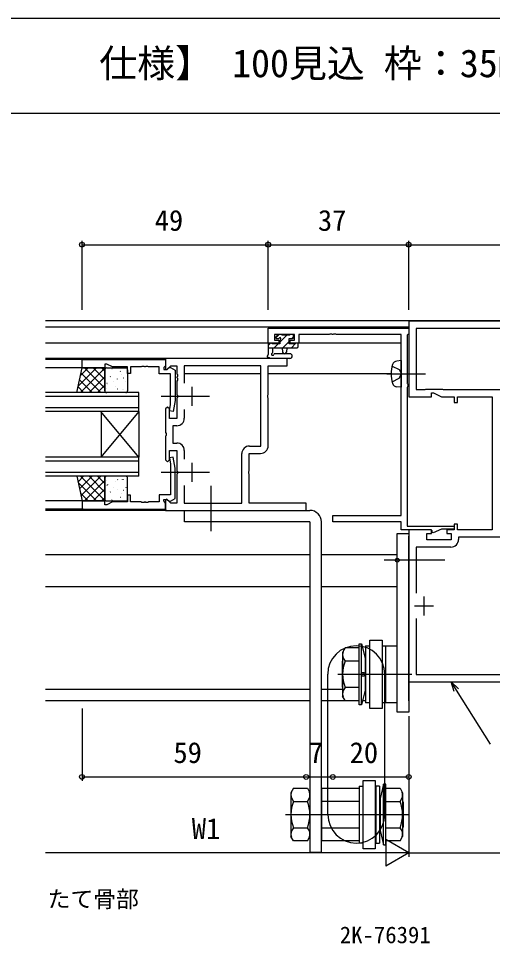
# Model space of a CAD drawing. Units: millimetres, scale not verified. Extents: x -437 to 438, y -344 to 341.
# Drawn here: x -100 to 24.8, y 63 to 306.3 of the extents above; entities that cross this region are included whole.
import ezdxf
from ezdxf.enums import TextEntityAlignment as Align

# ---------------------------------------------------------------- set-up
doc = ezdxf.new("R2010")
doc.units = ezdxf.units.MM
doc.header["$LTSCALE"] = 2
doc.header["$PDMODE"] = 32
doc.header["$PDSIZE"] = 1
for name, color, linetype in [('0-1_USER1', 3, 'Continuous'), ('0-2_YKK_11', 7, 'Continuous'), ('0-3_YKK_12', 2, 'Continuous'), ('0-4_YKK_13', 4, 'Continuous'), ('0-6_YKK_D', 6, 'Continuous'), ('0-7_YKK_ZWAK', 7, 'Continuous')]:
    doc.layers.add(name, color=color, linetype=linetype)
doc.styles.add('ＭＳ ゴシック', font='')
doc.styles.get('ＭＳ ゴシック').set_extended_font_data('MS Gothic')

msp = doc.modelspace()

# ---------------------------------------------------------------- linework, layer by layer
at = {"layer": '0-2_YKK_11'}
for p, q in [((-54.301, 204.4), (-54.301, 209.4)), ((-51.801, 206.9), (-56.801, 206.9)), ((-56.371, 203.438), (-56.371, 201.17)), ((-56.371, 192.63), (-56.371, 190.362)), ((-54.301, 184.4), (-54.301, 189.4)), ((-51.801, 186.9), (-56.801, 186.9)), ((6.698, 154.3), (6.698, 149.3)), ((4.198, 151.8), (9.198, 151.8))]:
    msp.add_line(p, q, dxfattribs=at)
for points in [[(62.698, 226.7), (2.698, 226.7), (2.698, 206.8), (8.698, 206.8), (8.698, 207.8), (9.198, 207.8), (11.342, 206.8), (14.698, 206.8), (14.698, 205.3), (15.498, 205.3), (15.498, 206.8), (24.698, 206.8), (24.698, 171.8), (15.498, 171.8), (15.498, 173.3), (14.698, 173.3), (14.698, 171.8), (12.698, 171.8), (12.698, 170.8), (13.898, 170.8), (13.898, 169.2), (7.498, 169.2), (7.498, 170.8), (8.698, 170.8), (8.698, 171.8), (2.698, 171.8), (2.698, 131.8), (62.698, 131.8)], [(0.698, 175.53), (0.698, 212.342), (0.818, 212.525), (0.818, 213.075), (0.698, 213.258), (0.698, 223.17), (-16.344, 223.17), (-16.527, 223.29), (-17.077, 223.29), (-17.26, 223.17), (-17.344, 223.17), (-17.527, 223.29), (-18.077, 223.29), (-18.26, 223.17), (-26.202, 223.17), (-26.202, 220.9), (-28.502, 220.9), (-28.502, 221.7), (-27.402, 221.7), (-27.402, 223.17), (-32.672, 223.17), (-32.672, 221.7), (-31.502, 221.7), (-31.502, 220.9), (-34.302, 220.9), (-34.302, 224.8), (2.698, 224.8), (2.698, 223.37), (2.513, 223.17), (2.328, 222.971), (2.328, 210.327), (2.413, 210.164), (2.498, 210), (2.498, 209.6), (2.413, 209.436), (2.328, 209.273), (2.328, 172.8), (14.698, 172.8), (14.698, 172), (11.287, 172)], [(35.864, 208.73), (53.625, 208.73), (53.776, 208.8), (58.198, 208.8), (58.348, 208.73), (60.768, 208.73), (60.768, 224.77), (4.628, 224.77), (4.628, 208.73), (7.048, 208.73), (7.198, 208.8), (11.62, 208.8), (11.77, 208.73), (29.532, 208.73)], [(-34.301, 193.9), (-34.301, 206.442), (-34.421, 206.625), (-34.421, 207.175), (-34.301, 207.358), (-34.301, 214.97), (-29.301, 214.97), (-29.301, 216.9), (-61.301, 216.9), (-61.301, 214.1), (-60.93, 213.946), (-59.906, 214.97), (-58.301, 214.97), (-58.301, 212.858), (-58.181, 212.675), (-58.181, 212.125), (-58.301, 211.942), (-58.301, 211.858), (-58.181, 211.675), (-58.181, 211.125), (-58.301, 210.942), (-58.301, 207.358), (-58.181, 207.175), (-58.181, 206.625), (-58.301, 206.442), (-58.301, 201.1), (-60.301, 201.1), (-60.301, 203.6), (-60.801, 204.1), (-61.301, 203.6), (-61.301, 197.358), (-61.181, 197.175), (-61.181, 196.625), (-61.301, 196.442), (-61.301, 190.2), (-60.801, 189.7), (-60.301, 190.2), (-60.301, 192.7), (-58.301, 192.7), (-58.301, 187.358)], [(-39.231, 193.83), (-36.231, 193.83), (-36.231, 214.97), (-56.371, 214.97), (-56.371, 210.362)], [(-58.371, 199.17), (-59.371, 199.17), (-59.371, 194.63), (-58.371, 194.63)], [(-61.301, 176.9), (-24.301, 176.9), (-24.301, 178.83), (-39.301, 178.83), (-39.301, 186.442), (-39.421, 186.625), (-39.421, 187.175), (-39.301, 187.358), (-39.301, 191.9), (-36.301, 191.9)], [(-56.371, 183.438), (-56.371, 178.83), (-41.231, 178.83), (-41.231, 191.83)], [(-58.301, 187.358), (-58.181, 187.175), (-58.181, 186.625), (-58.301, 186.442), (-58.301, 178.83), (-59.906, 178.83), (-60.93, 179.854), (-61.301, 179.701), (-61.301, 176.9)], [(11.287, 172), (9.117, 170.988), (8.898, 171.127), (8.898, 171.5), (8.598, 171.8), (0.698, 171.8), (0.698, 173.9), (-17.302, 173.9), (-17.302, 175.53), (0.698, 175.53)], [(49.568, 169.27), (49.568, 169.87), (15.828, 169.87), (15.828, 169.27)], [(13.828, 167.27), (4.628, 167.27), (4.628, 155.15)], [(4.628, 148.45), (4.628, 133.73), (60.768, 133.73), (60.768, 148.45)]]:
    msp.add_lwpolyline(points, dxfattribs=at)
for points in [[(-83.301, 216.6), (-61.301, 216.6), (-61.301, 214.97), (-61.601, 214.67), (-61.801, 214.47), (-61.801, 214), (-60.851, 214), (-60.351, 214.5), (-60.013, 214.5), (-58.801, 213.8), (-58.801, 205.792), (-59.308, 202.913), (-60.293, 203.087), (-60.001, 204.745), (-60.001, 212.8), (-63.001, 212.8), (-63.001, 214.67), (-65.792, 214.67), (-65.976, 214.79), (-66.526, 214.79), (-66.709, 214.67), (-66.792, 214.67), (-66.976, 214.79), (-67.526, 214.79), (-67.709, 214.67), (-70.501, 214.67), (-70.501, 212.9), (-71.301, 212.9), (-71.301, 214.67), (-75.235, 214.67), (-76.801, 215.4), (-77.301, 215.4), (-77.301, 214.4), (-83.301, 214.4)], [(-83.301, 177.2), (-61.301, 177.2), (-61.301, 178.83), (-61.601, 179.13), (-61.801, 179.33), (-61.801, 179.8), (-60.851, 179.8), (-60.351, 179.3), (-60.013, 179.3), (-58.801, 180), (-58.801, 188.008), (-59.308, 190.887), (-60.293, 190.713), (-60.001, 189.055), (-60.001, 181), (-63.001, 181), (-63.001, 179.13), (-65.792, 179.13), (-65.976, 179.01), (-66.526, 179.01), (-66.709, 179.13), (-66.792, 179.13), (-66.976, 179.01), (-67.526, 179.01), (-67.709, 179.13), (-70.501, 179.13), (-70.501, 180.9), (-71.301, 180.9), (-71.301, 179.13), (-75.235, 179.13), (-76.801, 178.4), (-77.301, 178.4), (-77.301, 179.4), (-83.301, 179.4)]]:
    msp.add_lwpolyline(points, close=True, dxfattribs=at)
for centre, start, end in [((-58.371, 201.17), 270.00001, 359.99999), ((-58.371, 192.63), 0.00001, 89.99999), ((-39.231, 191.83), 90.00001, 179.99999), ((-36.301, 193.9), 270.00001, 359.99999), ((13.828, 169.27), 270.00001, 359.99999)]:
    msp.add_arc(centre, 2, start, end, dxfattribs=at)
at = {"layer": '0-3_YKK_12'}
for p, q in [((158.3, 226.8), (-92.904, 226.8)), ((2.698, 225.1), (-92.904, 225.1)), ((-34.002, 220.9), (-92.904, 220.9)), ((0.698, 220.9), (-26.702, 220.9)), ((-61.101, 216.898), (-92.904, 216.898)), ((-83.001, 216.598), (-92.904, 216.598)), ((-83.301, 214.398), (-92.904, 214.398)), ((-56.371, 212.9), (-36.231, 212.9)), ((-34.301, 212.9), (-1.898, 212.9)), ((-68.303, 207.9), (-92.904, 207.9)), ((-68.303, 206.9), (-92.904, 206.9)), ((-68.303, 202.9), (-68.303, 207.9)), ((-68.303, 203.9), (-92.904, 203.9)), ((-68.303, 202.9), (-92.904, 202.9)), ((-68.303, 202.9), (-78.303, 190.9)), ((-68.303, 190.9), (-78.303, 202.9)), ((-78.295, 202.9), (-78.295, 190.9)), ((-68.303, 202.9), (-68.303, 190.9)), ((-68.303, 190.9), (-92.904, 190.9)), ((-68.303, 189.9), (-92.904, 189.9)), ((-68.303, 185.9), (-68.303, 190.9)), ((-68.303, 186.9), (-92.904, 186.9)), ((-68.303, 185.9), (-92.904, 185.9)), ((-83.301, 179.398), (-92.904, 179.398)), ((-83.001, 177.198), (-92.904, 177.198)), ((-61.101, 176.898), (-92.904, 176.898)), ((2.698, 126.8), (2.698, 170.1)), ((-23.302, 165.2), (-92.904, 165.2)), ((-0.302, 165.2), (-20.302, 165.2)), ((-23.302, 156.8), (-92.904, 156.8)), ((-0.302, 156.8), (-20.302, 156.8)), ((-23.302, 129.8), (-92.904, 129.8)), ((-14.702, 129.8), (-20.302, 129.8)), ((-23.302, 126.8), (-92.904, 126.8)), ((-10.302, 126.8), (-20.302, 126.8)), ((-8.652, 126.8), (-9.466, 126.8))]:
    msp.add_line(p, q, dxfattribs=at)
at = {"layer": '0-4_YKK_13'}
for p, q in [((-32.294, 222.331), (-31.425, 223.2)), ((-31.714, 223.112), (-32.214, 222.612)), ((-32.002, 222.1), (-31.663, 222.1)), ((-30.902, 223.2), (-31.502, 223.2)), ((-31.202, 221.178), (-29.38, 223)), ((-28.602, 223), (-30.702, 223)), ((-27.902, 223.2), (-28.402, 223.2)), ((-28.035, 222.1), (-27.602, 222.533)), ((-27.602, 222.4), (-27.602, 222.9)), ((-34.302, 220.323), (-33.725, 220.9)), ((-34.302, 220.6), (-34.302, 217.92)), ((-34.302, 219.7), (-26.702, 219.7)), ((-33.402, 220.9), (-34.002, 220.9)), ((-33.102, 218.52), (-33.102, 219.7)), ((-32.68, 219.7), (-31.68, 220.7)), ((-30.602, 219.7), (-30.5, 218.556)), ((-30.435, 219.7), (-28.802, 221.333)), ((-29.402, 219.7), (-29.504, 218.556)), ((-28.19, 219.7), (-26.99, 220.9)), ((-26.702, 220.9), (-27.302, 220.9)), ((-26.402, 220), (-26.402, 220.6)), ((-28.574, 216.9), (-33.736, 216.9)), ((-28.574, 218.1), (-32.535, 218.103)), ((-84.301, 209.547), (-79.448, 214.4)), ((-83.718, 212.375), (-81.693, 214.4)), ((-83.702, 207.9), (-77.301, 214.302)), ((-82.635, 214.4), (-77.301, 209.066)), ((-80.39, 214.4), (-77.301, 211.311)), ((-78.145, 214.4), (-77.301, 213.556)), ((-76.801, 214.4), (-71.801, 214.4)), ((-75.402, 214.124), (-75.426, 214.168)), ((0.698, 216.3), (-0.421, 216.202)), ((0.698, 216.3), (0.698, 209.3)), ((-83.57, 213.091), (-78.38, 207.9)), ((-81.457, 207.9), (-77.301, 212.057)), ((-77.301, 208.4), (-77.301, 213.9)), ((-77.084, 212.721), (-77.091, 212.728)), ((-75.834, 212.048), (-75.858, 212.091)), ((-73.21, 213.481), (-73.234, 213.525)), ((-72.896, 212.565), (-72.904, 212.572)), ((-72.319, 211.655), (-72.408, 211.701)), ((-71.32, 212.89), (-71.344, 212.934)), ((-71.301, 213.9), (-71.301, 208.4)), ((-3.055, 212.8), (7.128, 212.8)), ((-84.338, 209.368), (-82.87, 207.9)), ((-83.954, 211.229), (-80.625, 207.9)), ((-79.212, 207.9), (-77.301, 209.812)), ((-76.695, 210.272), (-76.784, 210.319)), ((-76.568, 210.023), (-76.592, 210.067)), ((-74.916, 210.78), (-74.924, 210.786)), ((-74.377, 209.38), (-74.401, 209.424)), ((-73.944, 211.456), (-73.968, 211.5)), ((-71.753, 210.813), (-71.777, 210.857)), ((0.698, 209.3), (-0.421, 209.398)), ((-77.001, 207.946), (-77.025, 207.99)), ((-76.899, 208.96), (-76.906, 208.967)), ((-71.801, 207.9), (-76.801, 207.9)), ((-73.844, 208.765), (-73.932, 208.812)), ((-72.711, 208.805), (-72.719, 208.811)), ((-72.487, 208.788), (-72.511, 208.832)), ((-49.701, 206.9), (-62.501, 206.9)), ((-84.338, 184.433), (-82.87, 185.9)), ((-83.954, 182.571), (-80.625, 185.9)), ((-83.702, 185.9), (-77.301, 179.498)), ((-83.57, 180.71), (-78.38, 185.9)), ((-81.457, 185.9), (-77.301, 181.743)), ((-79.212, 185.9), (-77.301, 183.989)), ((-77.301, 185.4), (-77.301, 179.9)), ((-77.001, 185.854), (-77.025, 185.81)), ((-71.801, 185.9), (-76.801, 185.9)), ((-73.844, 185.035), (-73.932, 184.989)), ((-72.711, 184.996), (-72.719, 184.989)), ((-72.487, 185.012), (-72.511, 184.968)), ((-71.301, 179.9), (-71.301, 185.4)), ((-49.701, 186.9), (-62.501, 186.9)), ((-84.301, 184.253), (-79.448, 179.4)), ((-82.635, 179.4), (-77.301, 184.735)), ((-76.899, 184.84), (-76.906, 184.833)), ((-76.695, 183.529), (-76.784, 183.482)), ((-76.568, 183.778), (-76.592, 183.734)), ((-74.916, 183.021), (-74.924, 183.014)), ((-74.377, 184.421), (-74.401, 184.377)), ((-71.753, 182.987), (-71.777, 182.943)), ((-49.302, 171.4), (-49.302, 183.33)), ((-83.718, 181.426), (-81.693, 179.4)), ((-80.39, 179.4), (-77.301, 182.49)), ((-78.145, 179.4), (-77.301, 180.244)), ((-77.084, 181.079), (-77.091, 181.073)), ((-75.834, 181.753), (-75.858, 181.709)), ((-73.944, 182.344), (-73.968, 182.3)), ((-73.21, 180.319), (-73.234, 180.275)), ((-72.896, 181.235), (-72.904, 181.228)), ((-72.319, 182.146), (-72.408, 182.099)), ((-71.32, 180.911), (-71.344, 180.867)), ((-76.801, 179.4), (-71.801, 179.4)), ((-75.402, 179.676), (-75.426, 179.632)), ((-56.302, 176.9), (-23.302, 176.9)), ((-56.302, 173.9), (-56.302, 176.9)), ((-23.302, 173.9), (-56.302, 173.9)), ((-23.302, 173.9), (-23.302, 86.9)), ((-20.302, 86.9), (-20.302, 173.9)), ((-0.302, 123.8), (-0.302, 170.8)), ((-0.302, 170.8), (2.698, 170.8)), ((2.698, 170.8), (2.698, 123.8)), ((12.198, 163.8), (-3.802, 163.8)), ((-10.302, 125.8), (-10.302, 141.8)), ((-10.302, 141.8), (-9.702, 141.8)), ((-9.702, 125.8), (-9.702, 141.8)), ((-9.702, 141.8), (-8.802, 138)), ((-8.652, 141.3), (-8.652, 126.3)), ((-8.652, 141.3), (-7.652, 141.3)), ((-7.652, 141.3), (-7.652, 126.3)), ((-7.502, 142.8), (-4.302, 142.8)), ((-4.302, 142.8), (-4.302, 124.8)), ((-4.302, 141.3), (-0.302, 141.3)), ((-3.302, 126.3), (-3.302, 141.3)), ((-14.022, 140.729), (-14.702, 139.55)), ((-14.702, 139.55), (-14.702, 128.05)), ((-10.302, 140.729), (-14.022, 140.729)), ((-14.802, 137.124), (-14.702, 137.224)), ((-14.802, 137.124), (-14.802, 130.477)), ((-10.302, 137.265), (-14.022, 137.265)), ((-8.802, 138), (-8.802, 129.6)), ((-18.602, 96.896), (-18.621, 133.8)), ((-16.002, 133.8), (3.498, 133.8)), ((-3.602, 96.904), (-3.622, 133.804)), ((-14.802, 130.477), (-14.702, 130.377)), ((-10.302, 130.336), (-14.022, 130.336)), ((-8.802, 129.6), (-9.702, 125.8)), ((-14.022, 126.872), (-14.702, 128.05)), ((-14.022, 126.872), (-10.302, 126.872)), ((-9.702, 125.8), (-10.302, 125.8)), ((-7.652, 126.3), (-8.652, 126.3)), ((-0.302, 126.3), (-4.302, 126.3)), ((2.698, 123.8), (-0.302, 123.8)), ((-9.302, 105.9), (-6.102, 105.9)), ((-9.302, 87.9), (-9.302, 105.9)), ((-6.102, 105.9), (-6.102, 87.9)), ((-3.902, 104.9), (-4.802, 101.1)), ((-3.302, 104.9), (-3.902, 104.9)), ((-3.902, 88.9), (-3.902, 104.9)), ((-3.302, 88.9), (-3.302, 104.9)), ((-27.622, 103.828), (-28.302, 102.65)), ((-28.302, 102.65), (-28.302, 91.15)), ((-20.302, 103.828), (-20.302, 89.972)), ((-20.302, 103.828), (-10.302, 103.828)), ((-10.302, 104.4), (-9.302, 104.4)), ((-10.302, 104.4), (-10.302, 89.4)), ((-4.952, 104.4), (-5.952, 104.4)), ((-5.952, 104.4), (-5.952, 89.4)), ((-4.952, 104.4), (-4.952, 89.4)), ((-3.302, 103.828), (0.418, 103.828)), ((0.418, 103.828), (1.098, 102.65)), ((1.098, 102.65), (1.098, 91.15)), ((-27.622, 100.364), (-23.982, 100.364)), ((-10.302, 100.364), (-20.302, 100.364)), ((-4.802, 101.1), (-4.802, 92.7)), ((-3.302, 100.364), (0.418, 100.364)), ((1.198, 100.223), (1.098, 100.323)), ((1.198, 100.223), (1.198, 93.576)), ((-29.702, 96.9), (2.598, 96.9)), ((-27.622, 93.436), (-23.982, 93.436)), ((-20.302, 93.436), (-10.302, 93.436)), ((-3.302, 93.436), (0.418, 93.436)), ((1.198, 93.576), (1.098, 93.476)), ((-27.622, 89.972), (-28.302, 91.15)), ((-23.982, 89.972), (-23.302, 91.15)), ((0.418, 89.972), (1.098, 91.15)), ((-23.982, 89.972), (-27.622, 89.972)), ((-10.302, 89.972), (-20.302, 89.972)), ((-9.302, 89.4), (-10.302, 89.4)), ((-6.102, 87.9), (-9.302, 87.9)), ((-5.952, 89.4), (-4.952, 89.4)), ((0.418, 89.972), (-3.302, 89.972)), ((-20.302, 86.9), (-23.302, 86.9))]:
    msp.add_line(p, q, dxfattribs=at)
for points in [[(-31.202, 221.639), (-31.202, 220.7), (-33.202, 220.7)], [(-27.502, 220.7), (-28.802, 220.7), (-28.802, 222.1), (-27.902, 222.1)], [(-1.665, 214.85), (0.15, 213.945), (0.758, 212.8)], [(-1.665, 210.75), (0.15, 211.655), (0.758, 212.8)], [(-4.302, 124.8), (-7.502, 124.8), (-7.502, 142.8)], [(-27.622, 103.828), (-23.982, 103.828), (-23.302, 102.65)], [(-4.802, 92.7), (-3.902, 88.9), (-3.302, 88.9)]]:
    msp.add_lwpolyline(points, dxfattribs=at)
for points in [[(-84.64, 207.9), (-83.301, 214.4), (-77.301, 214.4), (-77.301, 207.9)], [(-84.64, 185.9), (-83.301, 179.4), (-77.301, 179.4), (-77.301, 185.9)]]:
    msp.add_lwpolyline(points, close=True, dxfattribs=at)
for centre, radius, start, end in [((-32.002, 222.4), 0.3, 135, 270), ((-31.502, 222.9), 0.3, 90, 135), ((-31.663, 222.4), 0.3, 270, 326.94427), ((-31.202, 222.1), 0.25, 303.05573, 146.94427), ((-30.902, 221.639), 0.3, 123.05573, 180), ((-30.902, 223), 0.2, 0, 90), ((-28.402, 223), 0.2, 90, 180), ((-27.902, 222.9), 0.3, 0, 90), ((-27.902, 222.4), 0.3, 270, 0), ((-34.002, 220.6), 0.3, 90, 180), ((-33.402, 220.7), 0.2, 0, 90), ((-27.302, 220.7), 0.2, 90, 180), ((-26.702, 220.6), 0.3, 0, 90), ((-26.702, 220), 0.3, 270, 0), ((-34.302, 217.4), 0.3, 120, 280.52878), ((-34.602, 217.92), 0.3, 300, 0), ((-34.192, 216.81), 0.3, 40.52878, 100.52878), ((-33.736, 217.2), 0.3, 220.52878, 270), ((-33.102, 218), 0.3, 120, 340.81024), ((-33.402, 218.52), 0.3, 300, 0), ((-32.535, 217.803), 0.3, 89.95977, 160.81024), ((-30.002, 218.6), 0.5, 185.09207, 354.90793), ((-28.574, 217.5), 0.6, 269.95977, 89.95977), ((-76.801, 213.9), 0.5, 90, 180), ((-71.801, 213.9), 0.5, 0, 90), ((7.098, 212.8), 9, 164.11915, 195.88085), ((-0.308, 214.907), 1.3, 95, 164.11915), ((-0.308, 210.693), 1.3, 195.88085, 265), ((-76.801, 208.4), 0.5, 180, 270), ((-71.801, 208.4), 0.5, 270, 0), ((-76.801, 185.4), 0.5, 90, 180), ((-71.801, 185.4), 0.5, 0, 90), ((-76.801, 179.9), 0.5, 180, 270), ((-71.801, 179.9), 0.5, 270, 0), ((-23.302, 173.9), 3, 0, 90), ((-11.122, 133.8), 7.5, 0.02936, 180.02936), ((-12.157, 138.997), 2.545, 162.88329, 222.88329), ((-5.542, 133.8), 9.161, 157.78069, 202.21931), ((-12.157, 128.604), 2.545, 137.11671, 197.11671), ((-25.757, 102.096), 2.545, 162.88329, 222.88329), ((-25.847, 102.096), 2.545, 317.11671, 17.11671), ((-1.447, 102.096), 2.545, 317.11671, 17.11671), ((-19.142, 96.9), 9.161, 157.78069, 202.21931), ((-32.463, 96.9), 9.161, 337.78069, 22.21931), ((-8.063, 96.9), 9.161, 337.78069, 22.21931), ((-11.102, 96.9), 7.5, 180.02936, 0.02936), ((-25.757, 91.704), 2.545, 137.11671, 197.11671), ((-25.847, 91.704), 2.545, 342.88329, 42.88329), ((-1.447, 91.704), 2.545, 342.88329, 42.88329)]:
    msp.add_arc(centre, radius, start, end, dxfattribs=at)
for p in [(-0.302, 163.8), (-9.302, 133.8)]:
    msp.add_point(p, dxfattribs=at)
at = {"layer": '0-6_YKK_D'}
for p, q in [((-83.301, 229.7), (-83.301, 247.8)), ((-83.301, 246.8), (-34.302, 246.8)), ((-34.302, 229.7), (-34.302, 247.8)), ((-34.302, 229.7), (-34.302, 247.8)), ((-34.302, 246.8), (2.698, 246.8)), ((2.698, 229.7), (2.698, 247.8)), ((2.698, 229.7), (2.698, 247.8)), ((2.698, 246.8), (62.698, 246.8)), ((-83.301, 124.8), (-83.301, 105.8)), ((2.698, 122.8), (2.698, 105.8)), ((2.698, 122.8), (2.698, 85.8)), ((2.698, 121.8), (2.698, 85.8)), ((-17.302, 106.8), (2.698, 106.8)), ((2.698, 86.8), (-3.364, 90.3)), ((-3.364, 90.3), (-3.364, 83.3)), ((-4.302, 86.8), (-92.904, 86.8)), ((2.698, 86.8), (-9.427, 86.8)), ((2.698, 86.8), (-3.364, 83.3)), ((2.698, 86.8), (62.698, 86.8))]:
    msp.add_line(p, q, dxfattribs=at)
for points in [[(14.627, 129.275), (13.855, 131.8), (15.786, 129.999)], [(13.855, 131.8), (15.206, 129.637), (24.103, 115.391)], [(-83.301, 106.8), (-24.301, 106.8), (-17.302, 106.8)]]:
    msp.add_lwpolyline(points, dxfattribs=at)
for centre in [(-83.301, 246.8), (-34.302, 246.8), (-34.302, 246.8), (2.698, 246.8), (2.698, 246.8), (-83.301, 106.8), (-24.301, 106.8), (-24.301, 106.8), (-17.302, 106.8), (-17.302, 106.8), (2.698, 106.8)]:
    msp.add_circle(centre, 0.637, dxfattribs=at)
at = {"layer": '0-7_YKK_ZWAK'}
for p, q in [((438.3, 306.3), (-436.7, 306.3)), ((438.3, 281.3), (-436.7, 281.3))]:
    msp.add_line(p, q, dxfattribs=at)

# ---------------------------------------------------------------- texts
at = {"layer": '0-1_USER1', "style": 'ＭＳ ゴシック'}
for s, height, p in [('仕様】 100見込 枠：35㎜溝幅 障子：35㎜溝幅', 7.331, (-78.779, 288.658)), ('たて骨部', 4.399, (-92.353, 71.164))]:
    msp.add_text(s, height=height, dxfattribs=at).set_placement(p, align=Align.BOTTOM_LEFT)
at = {"layer": '0-6_YKK_D', "style": 'ＭＳ ゴシック'}
for s, height, p in [('49', 5.499, (-64.149, 248.8)), ('37', 5.499, (-21.193, 248.8)), ('59', 5.499, (-59.234, 108.8)), ('7', 5.499, (-23.55, 108.8)), ('20', 5.499, (-12.842, 108.8)), ('W1', 5.499, (-54.399, 88.8)), ('2K-76391', 4.399, (-15.447, 61.732))]:
    msp.add_text(s, height=height, dxfattribs=at).set_placement(p, align=Align.BOTTOM_LEFT)

doc.saveas('drawing.dxf')
